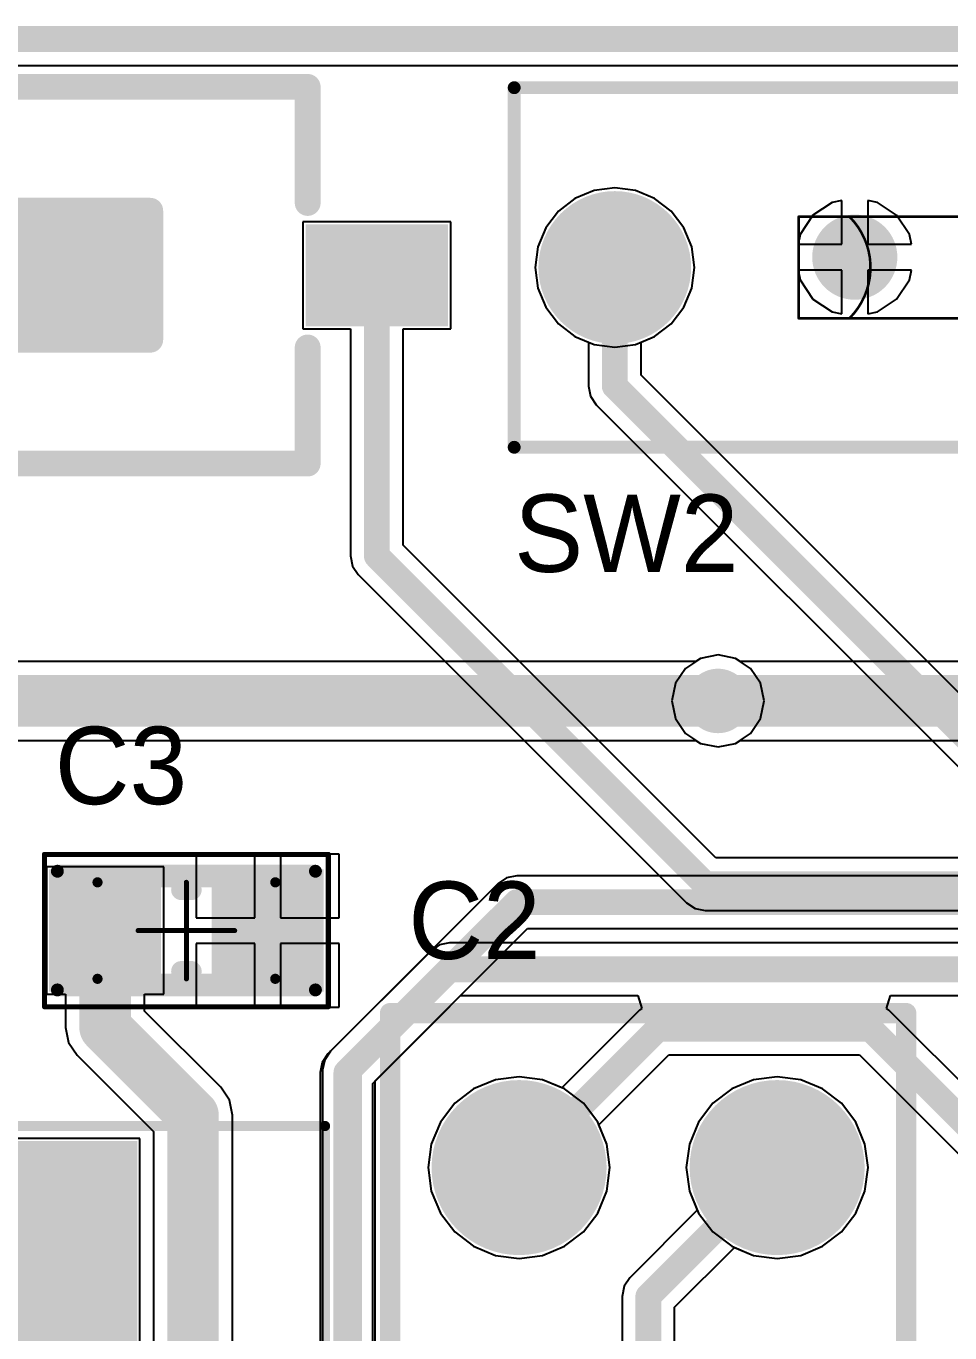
# Model space of a CAD drawing. Header units: millimetres. Extents: x 3.76 to 6.92, y 1.08 to 2.74.
# Drawn here: x 4.152 to 4.51, y 2.233 to 2.74 of the extents above; entities that cross this region are included whole.
import ezdxf

# ---------------------------------------------------------------- set-up
doc = ezdxf.new("R2010")
doc.units = ezdxf.units.MM
doc.header["$MEASUREMENT"] = 0
for name, color, linetype in [('BottomLayer', 5, 'Continuous'), ('BottomSolder', 6, 'Continuous'), ('KeepOutLayer', 6, 'Continuous'), ('Mechanical13', 56, 'Continuous'), ('Mechanical15', 56, 'Continuous'), ('MultiLayer', 9, 'Continuous'), ('PadHoleLayer', 156, 'Continuous'), ('TopLayer', 1, 'Continuous'), ('TopOverlay', 2, 'Continuous'), ('TopPaste', 8, 'Continuous'), ('TopSolder', 216, 'Continuous'), ('ViaHoleLayer', 16, 'Continuous')]:
    doc.layers.add(name, color=color, linetype=linetype)

# ---------------------------------------------------------------- blocks, each defined once
blk = doc.blocks.new('SOT223_7')
at = {"layer": 'Mechanical13', "const_width": 0.00394}
for points in [[(-0.13189, 0.07283), (0.13189, 0.07283)], [(-0.13189, -0.07283), (-0.13189, 0.07283)], [(0.13189, -0.07283), (0.13189, 0.07283)], [(-0.13189, -0.07283), (0.13189, -0.07283)]]:
    blk.add_lwpolyline(points, dxfattribs=at)
at = {"layer": 'Mechanical13', "const_width": 0.00197}
for points in [[(-0.13287, 0.07283, 1), (-0.13091, 0.07283, 1)], [(-0.13287, 0.07283, 1), (-0.13091, 0.07283, 1)], [(0.13091, 0.07283, 1), (0.13287, 0.07283, 1)], [(0.13091, 0.07283, 1), (0.13287, 0.07283, 1)], [(-0.13287, -0.07283, 1), (-0.13091, -0.07283, 1)], [(-0.13287, -0.07283, 1), (-0.13091, -0.07283, 1)], [(0.13091, -0.07283, 1), (0.13287, -0.07283, 1)], [(0.13091, -0.07283, 1), (0.13287, -0.07283, 1)]]:
    blk.add_lwpolyline(points, format="xyb", close=True, dxfattribs=at)
at = {"layer": 'Mechanical15', "const_width": 0.00394}
for points in [[(-0.14173, 0.17126), (0.14173, 0.17126)], [(-0.14173, -0.17126), (-0.14173, 0.17126)], [(0.14173, -0.17126), (0.14173, 0.17126)], [(0, -0.01969), (0, 0.01969)], [(-0.01969, 0), (0.01969, 0)], [(-0.14173, -0.17126), (0.14173, -0.17126)]]:
    blk.add_lwpolyline(points, dxfattribs=at)
at = {"layer": 'Mechanical15', "const_width": 0.00197}
for points in [[(-0.14272, 0.17126, 1), (-0.14075, 0.17126, 1)], [(-0.14272, 0.17126, 1), (-0.14075, 0.17126, 1)], [(0.14075, 0.17126, 1), (0.14272, 0.17126, 1)], [(0.14075, 0.17126, 1), (0.14272, 0.17126, 1)], [(-0.00098, 0.01969, 1), (0.00098, 0.01969, 1)], [(-0.02067, 0, 1), (-0.0187, 0, 1)], [(0.0187, 0, 1), (0.02067, 0, 1)], [(-0.00098, -0.01969, 1), (0.00098, -0.01969, 1)], [(-0.14272, -0.17126, 1), (-0.14075, -0.17126, 1)], [(-0.14272, -0.17126, 1), (-0.14075, -0.17126, 1)], [(0.14075, -0.17126, 1), (0.14272, -0.17126, 1)], [(0.14075, -0.17126, 1), (0.14272, -0.17126, 1)]]:
    blk.add_lwpolyline(points, format="xyb", close=True, dxfattribs=at)
at = {"layer": 'TopLayer'}
for points in [[(0.06496, 0.16142), (-0.06496, 0.16142), (0.06496, 0.06693), (-0.06496, 0.06693)], [(-0.07087, -0.06693), (-0.11024, -0.06693), (-0.07087, -0.16142), (-0.11024, -0.16142)], [(0.01969, -0.06693), (-0.01969, -0.06693), (0.01969, -0.16142), (-0.01969, -0.16142)], [(0.11024, -0.06693), (0.07087, -0.06693), (0.11024, -0.16142), (0.07087, -0.16142)]]:
    blk.add_solid(points, dxfattribs=at)
at = {"layer": 'TopOverlay', "const_width": 0.00787}
for points in [[(-0.13189, 0.05512), (0.13189, 0.05512)], [(-0.13189, -0.05512), (-0.13189, 0.05512)], [(0.13189, -0.05512), (0.13189, 0.05512)], [(-0.13189, -0.05512), (0.13189, -0.05512)]]:
    blk.add_lwpolyline(points, dxfattribs=at)
at = {"layer": 'TopOverlay'}
for points, const_width in [([(-0.13386, 0.05512, 1), (-0.12992, 0.05512, 1)], 0.00394), ([(-0.13386, 0.05512, 1), (-0.12992, 0.05512, 1)], 0.00394), ([(0.12992, 0.05512, 1), (0.13386, 0.05512, 1)], 0.00394), ([(0.12992, 0.05512, 1), (0.13386, 0.05512, 1)], 0.00394), ([(-0.13386, -0.05512, 1), (-0.12992, -0.05512, 1)], 0.00394), ([(-0.13386, -0.05512, 1), (-0.12992, -0.05512, 1)], 0.00394), ([(0.12992, -0.05512, 1), (0.13386, -0.05512, 1)], 0.00394), ([(0.12992, -0.05512, 1), (0.13386, -0.05512, 1)], 0.00394), ([(-0.12697, -0.11417, 1), (-0.13681, -0.11417, 1)], 0.00984), ([(-0.13927, -0.11417, 1), (-0.13435, -0.11417, 1)], 0.00492), ([(-0.12943, -0.11417, 1), (-0.12451, -0.11417, 1)], 0.00492)]:
    blk.add_lwpolyline(points, format="xyb", close=True, dxfattribs=dict(at, const_width=const_width))
at = {"layer": 'TopPaste'}
for points in [[(0.06496, 0.16142), (-0.06496, 0.16142), (0.06496, 0.06693), (-0.06496, 0.06693)], [(-0.07087, -0.06693), (-0.11024, -0.06693), (-0.07087, -0.16142), (-0.11024, -0.16142)], [(0.01969, -0.06693), (-0.01969, -0.06693), (0.01969, -0.16142), (-0.01969, -0.16142)], [(0.11024, -0.06693), (0.07087, -0.06693), (0.11024, -0.16142), (0.07087, -0.16142)]]:
    blk.add_solid(points, dxfattribs=at)
at = {"layer": 'TopSolder'}
for points in [[(0.06896, 0.16542), (-0.06896, 0.16542), (0.06896, 0.06293), (-0.06896, 0.06293)], [(-0.06687, -0.06293), (-0.11424, -0.06293), (-0.06687, -0.16542), (-0.11424, -0.16542)], [(0.02369, -0.06293), (-0.02369, -0.06293), (0.02369, -0.16542), (-0.02369, -0.16542)], [(0.11424, -0.06293), (0.06687, -0.06293), (0.11424, -0.16542), (0.06687, -0.16542)]]:
    blk.add_solid(points, dxfattribs=at)
blk = doc.blocks.new('SW_DIP1_1_8')
at = {"layer": 'BottomLayer', "const_width": 0.02559}
blk.add_lwpolyline([(-0.0128, 0.15, 1), (0.0128, 0.15, 1)], format="xyb", close=True, dxfattribs=at)
at = {"layer": 'BottomLayer'}
blk.add_solid([(-0.02559, -0.17559), (0.02559, -0.17559), (-0.02559, -0.12441), (0.02559, -0.12441)], dxfattribs=at)
at = {"layer": 'BottomSolder', "const_width": 0.02959}
blk.add_lwpolyline([(-0.0148, 0.15, 1), (0.0148, 0.15, 1)], format="xyb", close=True, dxfattribs=at)
at = {"layer": 'BottomSolder'}
blk.add_solid([(-0.02959, -0.17959), (0.02959, -0.17959), (-0.02959, -0.12041), (0.02959, -0.12041)], dxfattribs=at)
at = {"layer": 'MultiLayer', "const_width": 0.02559}
blk.add_lwpolyline([(-0.0128, 0.15, 1), (0.0128, 0.15, 1)], format="xyb", close=True, dxfattribs=at)
at = {"layer": 'MultiLayer'}
blk.add_solid([(-0.02559, -0.17559), (0.02559, -0.17559), (-0.02559, -0.12441), (0.02559, -0.12441)], dxfattribs=at)
at = {"layer": 'PadHoleLayer', "const_width": 0.01575}
for points in [[(-0.00787, 0.15, 1), (0.00787, 0.15, 1)], [(-0.00787, -0.15, 1), (0.00787, -0.15, 1)]]:
    blk.add_lwpolyline(points, format="xyb", close=True, dxfattribs=at)
at = {"layer": 'TopLayer', "const_width": 0.02559}
blk.add_lwpolyline([(-0.0128, 0.15, 1), (0.0128, 0.15, 1)], format="xyb", close=True, dxfattribs=at)
at = {"layer": 'TopLayer'}
blk.add_solid([(-0.02559, -0.17559), (0.02559, -0.17559), (-0.02559, -0.12441), (0.02559, -0.12441)], dxfattribs=at)
at = {"layer": 'TopOverlay'}
for points, const_width in [([(-0.06968, 0.18898), (-0.06968, -0.18898)], 0.005), ([(-0.06968, 0.18898), (0.06968, 0.18898)], 0.005), ([(-0.06968, 0.18898), (-0.06968, -0.18898)], 0.005), ([(-0.06968, 0.18898), (0.06968, 0.18898)], 0.005), ([(0.06968, 0.18898), (0.06968, -0.18898)], 0.005), ([(0.06968, 0.18898), (0.06968, -0.18898)], 0.005), ([(-0.01969, 0.07874), (0.01969, 0.07874)], 0.000984), ([(-0.01969, 0.07874), (-0.01969, -0.07874)], 0.000984), ([(0.01969, 0.07874), (0.01969, -0.07874)], 0.000984), ([(-0.01969, -0.07874), (0.01969, -0.07874)], 0.000984), ([(-0.06968, -0.18898), (0.06968, -0.18898)], 0.005), ([(-0.06968, -0.18898), (0.06968, -0.18898)], 0.005)]:
    blk.add_lwpolyline(points, dxfattribs=dict(at, const_width=const_width))
for points, const_width in [([(-0.07093, 0.18898, 1), (-0.06843, 0.18898, 1)], 0.0025), ([(-0.07093, 0.18898, 1), (-0.06843, 0.18898, 1)], 0.0025), ([(-0.07093, 0.18898, 1), (-0.06843, 0.18898, 1)], 0.0025), ([(-0.07093, 0.18898, 1), (-0.06843, 0.18898, 1)], 0.0025), ([(0.06843, 0.18898, 1), (0.07093, 0.18898, 1)], 0.0025), ([(0.06843, 0.18898, 1), (0.07093, 0.18898, 1)], 0.0025), ([(0.06843, 0.18898, 1), (0.07093, 0.18898, 1)], 0.0025), ([(0.06843, 0.18898, 1), (0.07093, 0.18898, 1)], 0.0025), ([(-0.01993, 0.07874, 1), (-0.01944, 0.07874, 1)], 0.000492), ([(-0.01993, 0.07874, 1), (-0.01944, 0.07874, 1)], 0.000492), ([(0.01944, 0.07874, 1), (0.01993, 0.07874, 1)], 0.000492), ([(0.01944, 0.07874, 1), (0.01993, 0.07874, 1)], 0.000492), ([(-0.01993, 0.05906, 1), (-0.01944, 0.05906, 1)], 0.000492), ([(0.01944, 0.05906, 1), (0.01993, 0.05906, 1)], 0.000492), ([(-0.01993, 0, 1), (-0.01944, 0, 1)], 0.000492), ([(0.01944, 0, 1), (0.01993, 0, 1)], 0.000492), ([(-0.01993, -0.07874, 1), (-0.01944, -0.07874, 1)], 0.000492), ([(-0.01993, -0.07874, 1), (-0.01944, -0.07874, 1)], 0.000492), ([(0.01944, -0.07874, 1), (0.01993, -0.07874, 1)], 0.000492), ([(0.01944, -0.07874, 1), (0.01993, -0.07874, 1)], 0.000492), ([(-0.07093, -0.18898, 1), (-0.06843, -0.18898, 1)], 0.0025), ([(-0.07093, -0.18898, 1), (-0.06843, -0.18898, 1)], 0.0025), ([(-0.07093, -0.18898, 1), (-0.06843, -0.18898, 1)], 0.0025), ([(-0.07093, -0.18898, 1), (-0.06843, -0.18898, 1)], 0.0025), ([(0.06843, -0.18898, 1), (0.07093, -0.18898, 1)], 0.0025), ([(0.06843, -0.18898, 1), (0.07093, -0.18898, 1)], 0.0025), ([(0.06843, -0.18898, 1), (0.07093, -0.18898, 1)], 0.0025), ([(0.06843, -0.18898, 1), (0.07093, -0.18898, 1)], 0.0025)]:
    blk.add_lwpolyline(points, format="xyb", close=True, dxfattribs=dict(at, const_width=const_width))
at = {"layer": 'TopOverlay', "const_width": 0.000984}
for points in [[(0.01969, 0.05906, -0.414214), (-0.01969, 0.05906)], [(-0.01969, 0, -0.414214), (0.01969, 0)]]:
    blk.add_lwpolyline(points, format="xyb", dxfattribs=at)
at = {"layer": 'TopSolder', "const_width": 0.02959}
blk.add_lwpolyline([(-0.0148, 0.15, 1), (0.0148, 0.15, 1)], format="xyb", close=True, dxfattribs=at)
at = {"layer": 'TopSolder'}
blk.add_solid([(-0.02959, -0.17959), (0.02959, -0.17959), (-0.02959, -0.12041), (0.02959, -0.12041)], dxfattribs=at)
blk = doc.blocks.new('SW1_SMD_9')
at = {"layer": 'TopLayer'}
for points in [[(-0.16142, -0.01575), (-0.11417, -0.01575), (-0.16142, 0.01575), (-0.11417, 0.01575)], [(0.16142, 0.01575), (0.11417, 0.01575), (0.16142, -0.01575), (0.11417, -0.01575)]]:
    blk.add_solid(points, dxfattribs=at)
at = {"layer": 'TopOverlay', "const_width": 0.01}
for points in [[(0.111, 0.073), (-0.111, 0.073)], [(-0.111, 0.073), (-0.111, 0.028)], [(0.111, 0.073), (0.111, 0.028)], [(-0.05, 0.025), (-0.05, -0.025)], [(0.05, 0.025), (-0.05, 0.025)], [(0.05, 0.025), (0.05, -0.025)], [(0.05, -0.025), (-0.05, -0.025)], [(-0.111, -0.028), (-0.111, -0.073)], [(0.111, -0.028), (0.111, -0.073)], [(0.111, -0.073), (-0.111, -0.073)]]:
    blk.add_lwpolyline(points, dxfattribs=at)
at = {"layer": 'TopOverlay', "const_width": 0.005}
for points in [[(-0.1135, 0.073, 1), (-0.1085, 0.073, 1)], [(-0.1135, 0.073, 1), (-0.1085, 0.073, 1)], [(0.1085, 0.073, 1), (0.1135, 0.073, 1)], [(0.1085, 0.073, 1), (0.1135, 0.073, 1)], [(-0.1135, 0.028, 1), (-0.1085, 0.028, 1)], [(0.1085, 0.028, 1), (0.1135, 0.028, 1)], [(-0.0525, 0.025, 1), (-0.0475, 0.025, 1)], [(-0.0525, 0.025, 1), (-0.0475, 0.025, 1)], [(0.0475, 0.025, 1), (0.0525, 0.025, 1)], [(0.0475, 0.025, 1), (0.0525, 0.025, 1)], [(-0.0525, -0.025, 1), (-0.0475, -0.025, 1)], [(-0.0525, -0.025, 1), (-0.0475, -0.025, 1)], [(0.0475, -0.025, 1), (0.0525, -0.025, 1)], [(0.0475, -0.025, 1), (0.0525, -0.025, 1)], [(-0.1135, -0.028, 1), (-0.1085, -0.028, 1)], [(0.1085, -0.028, 1), (0.1135, -0.028, 1)], [(-0.1135, -0.073, 1), (-0.1085, -0.073, 1)], [(-0.1135, -0.073, 1), (-0.1085, -0.073, 1)], [(0.1085, -0.073, 1), (0.1135, -0.073, 1)], [(0.1085, -0.073, 1), (0.1135, -0.073, 1)]]:
    blk.add_lwpolyline(points, format="xyb", close=True, dxfattribs=at)
at = {"layer": 'TopOverlay'}
blk.add_solid([(-0.05, -0.025), (0.05, -0.025), (-0.05, 0.025), (0.05, 0.025)], dxfattribs=at)
at = {"layer": 'TopPaste'}
for points in [[(-0.16142, -0.01575), (-0.11417, -0.01575), (-0.16142, 0.01575), (-0.11417, 0.01575)], [(0.16142, 0.01575), (0.11417, 0.01575), (0.16142, -0.01575), (0.11417, -0.01575)]]:
    blk.add_solid(points, dxfattribs=at)
at = {"layer": 'TopSolder'}
for points in [[(-0.16542, -0.01975), (-0.11017, -0.01975), (-0.16542, 0.01975), (-0.11017, 0.01975)], [(0.16542, 0.01975), (0.11017, 0.01975), (0.16542, -0.01975), (0.11017, -0.01975)]]:
    blk.add_solid(points, dxfattribs=at)
blk = doc.blocks.new('CN_SMD_0603_79')
at = {"layer": 'Mechanical13', "const_width": 0.00394}
for points in [[(-0.03445, -0.0187), (-0.03445, 0.0187)], [(-0.03445, 0.0187), (0.03445, 0.0187)], [(0.03445, -0.0187), (0.03445, 0.0187)], [(-0.03445, -0.0187), (0.03445, -0.0187)]]:
    blk.add_lwpolyline(points, dxfattribs=at)
at = {"layer": 'Mechanical13', "const_width": 0.00197}
for points in [[(-0.03543, 0.0187, 1), (-0.03346, 0.0187, 1)], [(-0.03543, 0.0187, 1), (-0.03346, 0.0187, 1)], [(0.03346, 0.0187, 1), (0.03543, 0.0187, 1)], [(0.03346, 0.0187, 1), (0.03543, 0.0187, 1)], [(-0.03543, -0.0187, 1), (-0.03346, -0.0187, 1)], [(-0.03543, -0.0187, 1), (-0.03346, -0.0187, 1)], [(0.03346, -0.0187, 1), (0.03543, -0.0187, 1)], [(0.03346, -0.0187, 1), (0.03543, -0.0187, 1)]]:
    blk.add_lwpolyline(points, format="xyb", close=True, dxfattribs=at)
at = {"layer": 'Mechanical15', "const_width": 0.00197}
for points in [[(-0.055, -0.02953), (-0.055, 0.02953)], [(-0.055, 0.02953), (0.055, 0.02953)], [(0.055, -0.02953), (0.055, 0.02953)], [(0, -0.0187), (0, 0.0187)], [(-0.0187, 0), (0.0187, 0)], [(-0.055, -0.02953), (0.055, -0.02953)]]:
    blk.add_lwpolyline(points, dxfattribs=at)
at = {"layer": 'Mechanical15', "const_width": 0.000984}
for points in [[(-0.05549, 0.02953, 1), (-0.05451, 0.02953, 1)], [(-0.05549, 0.02953, 1), (-0.05451, 0.02953, 1)], [(0.05451, 0.02953, 1), (0.05549, 0.02953, 1)], [(0.05451, 0.02953, 1), (0.05549, 0.02953, 1)], [(-0.00049, 0.0187, 1), (0.00049, 0.0187, 1)], [(-0.01919, 0, 1), (-0.01821, 0, 1)], [(0.01821, 0, 1), (0.01919, 0, 1)], [(-0.00049, -0.0187, 1), (0.00049, -0.0187, 1)], [(-0.05549, -0.02953, 1), (-0.05451, -0.02953, 1)], [(-0.05549, -0.02953, 1), (-0.05451, -0.02953, 1)], [(0.05451, -0.02953, 1), (0.05549, -0.02953, 1)], [(0.05451, -0.02953, 1), (0.05549, -0.02953, 1)]]:
    blk.add_lwpolyline(points, format="xyb", close=True, dxfattribs=at)
at = {"layer": 'TopLayer'}
for points in [[(-0.01378, -0.01969), (-0.01378, 0.01969), (-0.04921, -0.01969), (-0.04921, 0.01969)], [(0.04921, -0.01969), (0.04921, 0.01969), (0.01378, -0.01969), (0.01378, 0.01969)]]:
    blk.add_solid(points, dxfattribs=at)
at = {"layer": 'TopOverlay'}
for points, const_width in [([(-0.05, -0.023), (-0.05, 0.023)], 0.005), ([(-0.05, 0.023), (0.05, 0.023)], 0.005), ([(0.05, -0.023), (0.05, 0.023)], 0.005), ([(-0.00197, 0.01575), (0.00197, 0.01575)], 0.00787), ([(-0.00197, -0.01575), (0.00197, -0.01575)], 0.00787), ([(-0.05, -0.023), (0.05, -0.023)], 0.005)]:
    blk.add_lwpolyline(points, dxfattribs=dict(at, const_width=const_width))
for points, const_width in [([(-0.05125, 0.023, 1), (-0.04875, 0.023, 1)], 0.0025), ([(-0.05125, 0.023, 1), (-0.04875, 0.023, 1)], 0.0025), ([(0.04875, 0.023, 1), (0.05125, 0.023, 1)], 0.0025), ([(0.04875, 0.023, 1), (0.05125, 0.023, 1)], 0.0025), ([(-0.00394, 0.01575, 1), (0, 0.01575, 1)], 0.00394), ([(0, 0.01575, 1), (0.00394, 0.01575, 1)], 0.00394), ([(-0.00394, -0.01575, 1), (0, -0.01575, 1)], 0.00394), ([(0, -0.01575, 1), (0.00394, -0.01575, 1)], 0.00394), ([(-0.05125, -0.023, 1), (-0.04875, -0.023, 1)], 0.0025), ([(-0.05125, -0.023, 1), (-0.04875, -0.023, 1)], 0.0025), ([(0.04875, -0.023, 1), (0.05125, -0.023, 1)], 0.0025), ([(0.04875, -0.023, 1), (0.05125, -0.023, 1)], 0.0025)]:
    blk.add_lwpolyline(points, format="xyb", close=True, dxfattribs=dict(at, const_width=const_width))
at = {"layer": 'TopPaste'}
for points in [[(-0.01378, -0.01969), (-0.01378, 0.01969), (-0.04921, -0.01969), (-0.04921, 0.01969)], [(0.04921, -0.01969), (0.04921, 0.01969), (0.01378, -0.01969), (0.01378, 0.01969)]]:
    blk.add_solid(points, dxfattribs=at)
at = {"layer": 'TopSolder'}
for points in [[(-0.00978, -0.02369), (-0.00978, 0.02369), (-0.05321, -0.02369), (-0.05321, 0.02369)], [(0.05321, -0.02369), (0.05321, 0.02369), (0.00978, -0.02369), (0.00978, 0.02369)]]:
    blk.add_solid(points, dxfattribs=at)
blk = doc.blocks.new('JP8_C2T_80')
at = {"layer": 'BottomLayer', "const_width": 0.02992}
for points in [[(0.33504, 0.05, 1), (0.36496, 0.05, 1)], [(0.33504, -0.05, 1), (0.36496, -0.05, 1)]]:
    blk.add_lwpolyline(points, format="xyb", close=True, dxfattribs=at)
at = {"layer": 'BottomSolder', "const_width": 0.03392}
for points in [[(0.33304, 0.05, 1), (0.36696, 0.05, 1)], [(0.33304, -0.05, 1), (0.36696, -0.05, 1)]]:
    blk.add_lwpolyline(points, format="xyb", close=True, dxfattribs=at)
at = {"layer": 'MultiLayer', "const_width": 0.02992}
for points in [[(0.33504, 0.05, 1), (0.36496, 0.05, 1)], [(0.33504, -0.05, 1), (0.36496, -0.05, 1)]]:
    blk.add_lwpolyline(points, format="xyb", close=True, dxfattribs=at)
at = {"layer": 'PadHoleLayer', "const_width": 0.02008}
for points in [[(0.33996, 0.05, 1), (0.36004, 0.05, 1)], [(0.33996, -0.05, 1), (0.36004, -0.05, 1)]]:
    blk.add_lwpolyline(points, format="xyb", close=True, dxfattribs=at)
at = {"layer": 'TopLayer', "const_width": 0.02992}
for points in [[(0.33504, 0.05, 1), (0.36496, 0.05, 1)], [(0.33504, -0.05, 1), (0.36496, -0.05, 1)]]:
    blk.add_lwpolyline(points, format="xyb", close=True, dxfattribs=at)
at = {"layer": 'TopOverlay', "const_width": 0.00787}
for points in [[(-0.40984, 0.1), (0.40985, 0.1)], [(0.40985, 0.1), (0.40985, -0.1)], [(-0.40984, -0.1), (0.40985, -0.1)]]:
    blk.add_lwpolyline(points, dxfattribs=at)
at = {"layer": 'TopOverlay', "const_width": 0.00394}
for points in [[(0.40788, 0.1, 1), (0.41182, 0.1, 1)], [(0.40788, 0.1, 1), (0.41182, 0.1, 1)], [(0.40788, -0.1, 1), (0.41182, -0.1, 1)], [(0.40788, -0.1, 1), (0.41182, -0.1, 1)]]:
    blk.add_lwpolyline(points, format="xyb", close=True, dxfattribs=at)
at = {"layer": 'TopSolder', "const_width": 0.03392}
for points in [[(0.33304, 0.05, 1), (0.36696, 0.05, 1)], [(0.33304, -0.05, 1), (0.36696, -0.05, 1)]]:
    blk.add_lwpolyline(points, format="xyb", close=True, dxfattribs=at)

msp = doc.modelspace()

# ---------------------------------------------------------------- linework, layer by layer
at = {"layer": 'BottomLayer'}
for p, q in [((3.7732, 2.72435), (4.691, 2.72435)), ((4.37201, 2.6758), (4.36457, 2.67272)), ((4.38, 2.67685), (4.37201, 2.6758)), ((4.38799, 2.6758), (4.38, 2.67685)), ((4.39543, 2.67272), (4.38799, 2.6758)), ((4.36457, 2.67272), (4.35818, 2.66782)), ((4.40182, 2.66782), (4.39543, 2.67272)), ((4.46422, 2.67119), (4.45678, 2.66622)), ((4.468, 2.67195), (4.46422, 2.67119)), ((4.468, 2.655), (4.468, 2.67195)), ((4.48178, 2.67119), (4.478, 2.67195)), ((4.478, 2.67195), (4.478, 2.655)), ((4.48922, 2.66622), (4.48178, 2.67119)), ((4.35818, 2.66782), (4.35328, 2.66143)), ((4.40672, 2.66143), (4.40182, 2.66782)), ((4.45678, 2.66622), (4.45181, 2.65878)), ((4.49419, 2.65878), (4.48922, 2.66622)), ((4.35328, 2.66143), (4.3502, 2.65399)), ((4.4098, 2.65399), (4.40672, 2.66143)), ((4.3502, 2.65399), (4.34915, 2.646)), ((4.41085, 2.646), (4.4098, 2.65399)), ((4.45181, 2.65878), (4.45105, 2.655)), ((4.45105, 2.655), (4.468, 2.655)), ((4.478, 2.655), (4.49495, 2.655)), ((4.49495, 2.655), (4.49419, 2.65878)), ((4.34915, 2.646), (4.3502, 2.63801)), ((4.4098, 2.63801), (4.41085, 2.646)), ((4.468, 2.645), (4.45105, 2.645)), ((4.45105, 2.645), (4.45181, 2.64122)), ((4.468, 2.62805), (4.468, 2.645)), ((4.49495, 2.645), (4.478, 2.645)), ((4.478, 2.645), (4.478, 2.62805)), ((4.49419, 2.64122), (4.49495, 2.645)), ((4.45181, 2.64122), (4.45678, 2.63378)), ((4.48922, 2.63378), (4.49419, 2.64122)), ((4.3502, 2.63801), (4.35328, 2.63057)), ((4.40672, 2.63057), (4.4098, 2.63801)), ((4.45678, 2.63378), (4.46422, 2.62881)), ((4.48178, 2.62881), (4.48922, 2.63378)), ((4.35328, 2.63057), (4.35818, 2.62418)), ((4.40182, 2.62418), (4.40672, 2.63057)), ((4.46422, 2.62881), (4.468, 2.62805)), ((4.478, 2.62805), (4.48178, 2.62881)), ((4.35818, 2.62418), (4.36457, 2.61928)), ((4.39543, 2.61928), (4.40182, 2.62418)), ((4.36457, 2.61928), (4.3698, 2.61711)), ((4.3902, 2.61711), (4.39543, 2.61928)), ((4.3698, 2.61711), (4.3698, 2.6)), ((4.3902, 2.60422), (4.3902, 2.61711)), ((4.55622, 2.4382), (4.3902, 2.60422)), ((4.3698, 2.6), (4.37058, 2.5961)), ((4.37058, 2.5961), (4.37279, 2.59279)), ((4.37279, 2.59279), (4.54479, 2.42079)), ((4.41139, 2.49329), (4.04361, 2.49329)), ((4.41317, 2.49448), (4.41139, 2.49329)), ((4.42, 2.49584), (4.41317, 2.49448)), ((4.42683, 2.49448), (4.42, 2.49584)), ((4.43262, 2.49062), (4.42683, 2.49448)), ((4.43648, 2.48483), (4.43262, 2.49062)), ((4.43784, 2.478), (4.43648, 2.48483)), ((4.43648, 2.47117), (4.43784, 2.478)), ((4.43262, 2.46538), (4.43648, 2.47117)), ((4.04361, 2.46271), (4.41139, 2.46271)), ((4.41139, 2.46271), (4.41317, 2.46152)), ((4.41317, 2.46152), (4.42, 2.46016)), ((4.42, 2.46016), (4.42683, 2.46152)), ((4.42683, 2.46152), (4.43262, 2.46538)), ((4.33479, 2.40721), (4.26879, 2.34121)), ((4.3381, 2.40942), (4.33479, 2.40721)), ((4.342, 2.4102), (4.3381, 2.40942)), ((4.691, 2.4102), (4.342, 2.4102)), ((4.2862, 2.32978), (4.34622, 2.3898)), ((4.34622, 2.3898), (4.52384, 2.3898)), ((4.26879, 2.34121), (4.26658, 2.3379)), ((4.26658, 2.3379), (4.2658, 2.334)), ((4.2658, 2.334), (4.2658, 1.96406)), ((4.2862, 1.96829), (4.2862, 2.32978)), ((4.3338, 2.33116), (4.32531, 2.32765)), ((4.34292, 2.33236), (4.3338, 2.33116)), ((4.35204, 2.33116), (4.34292, 2.33236)), ((4.36053, 2.32765), (4.35204, 2.33116)), ((4.43381, 2.33116), (4.42531, 2.32765)), ((4.44292, 2.33236), (4.43381, 2.33116)), ((4.45204, 2.33116), (4.44292, 2.33236)), ((4.46053, 2.32765), (4.45204, 2.33116)), ((4.32531, 2.32765), (4.31802, 2.32205)), ((4.36783, 2.32205), (4.36053, 2.32765)), ((4.42531, 2.32765), (4.41802, 2.32205)), ((4.46783, 2.32205), (4.46053, 2.32765)), ((4.31802, 2.32205), (4.31242, 2.31475)), ((4.37342, 2.31475), (4.36783, 2.32205)), ((4.41802, 2.32205), (4.41242, 2.31475)), ((4.47342, 2.31475), (4.46783, 2.32205)), ((4.31242, 2.31475), (4.3089, 2.30626)), ((4.37694, 2.30626), (4.37342, 2.31475)), ((4.41242, 2.31475), (4.4089, 2.30626)), ((4.47694, 2.30626), (4.47342, 2.31475)), ((4.3089, 2.30626), (4.3077, 2.29714)), ((4.37814, 2.29714), (4.37694, 2.30626)), ((4.4089, 2.30626), (4.4077, 2.29714)), ((4.47814, 2.29714), (4.47694, 2.30626)), ((4.3077, 2.29714), (4.3089, 2.28803)), ((4.37694, 2.28803), (4.37814, 2.29714)), ((4.4077, 2.29714), (4.4089, 2.28803)), ((4.47694, 2.28803), (4.47814, 2.29714)), ((4.3089, 2.28803), (4.31242, 2.27953)), ((4.37342, 2.27953), (4.37694, 2.28803)), ((4.4089, 2.28803), (4.41242, 2.27953)), ((4.47342, 2.27953), (4.47694, 2.28803)), ((4.31242, 2.27953), (4.31802, 2.27224)), ((4.36783, 2.27224), (4.37342, 2.27953)), ((4.41242, 2.27953), (4.41802, 2.27224)), ((4.46783, 2.27224), (4.47342, 2.27953)), ((4.31802, 2.27224), (4.32531, 2.26664)), ((4.36053, 2.26664), (4.36783, 2.27224)), ((4.41802, 2.27224), (4.42531, 2.26664)), ((4.46053, 2.26664), (4.46783, 2.27224)), ((4.32531, 2.26664), (4.3338, 2.26312)), ((4.35204, 2.26312), (4.36053, 2.26664)), ((4.42531, 2.26664), (4.43381, 2.26312)), ((4.45204, 2.26312), (4.46053, 2.26664)), ((4.3338, 2.26312), (4.34292, 2.26192)), ((4.34292, 2.26192), (4.35204, 2.26312)), ((4.43381, 2.26312), (4.44292, 2.26192)), ((4.44292, 2.26192), (4.45204, 2.26312))]:
    msp.add_line(p, q, dxfattribs=at)
for points, const_width in [([(4.46675, 2.65, 1), (4.47925, 2.65, 1)], 0.0125), ([(4.3775, 2.646, 1), (4.3825, 2.646, 1)], 0.005), ([(4.3775, 2.6, 1), (4.3825, 2.6, 1)], 0.005), ([(4.3775, 2.6, 1), (4.3825, 2.6, 1)], 0.005), ([(4.41375, 2.478, 1), (4.42625, 2.478, 1)], 0.0125), ([(4.415, 2.478, 1), (4.425, 2.478, 1)], 0.01), ([(4.3395, 2.4, 1), (4.3445, 2.4, 1)], 0.005), ([(4.3395, 2.4, 1), (4.3445, 2.4, 1)], 0.005), ([(4.2735, 2.334, 1), (4.2785, 2.334, 1)], 0.005), ([(4.2735, 2.334, 1), (4.2785, 2.334, 1)], 0.005)]:
    msp.add_lwpolyline(points, format="xyb", close=True, dxfattribs=dict(at, const_width=const_width))
for points, const_width in [([(4.38, 2.6), (4.38, 2.646)], 0.01), ([(4.38, 2.6), (4.552, 2.428)], 0.01), ([(4.035, 2.478), (4.42, 2.478)], 0.02), ([(4.276, 2.334), (4.342, 2.4)], 0.01), ([(4.342, 2.4), (4.723, 2.4)], 0.01), ([(4.276, 1.96406), (4.276, 2.334)], 0.01)]:
    msp.add_lwpolyline(points, dxfattribs=dict(at, const_width=const_width))
at = {"layer": 'BottomSolder', "const_width": 0.0165}
msp.add_lwpolyline([(4.46475, 2.65, 1), (4.48125, 2.65, 1)], format="xyb", close=True, dxfattribs=at)
at = {"layer": 'KeepOutLayer', "const_width": 0.01}
msp.add_lwpolyline([(3.763, 2.73454), (6.91261, 2.73454)], dxfattribs=at)
at = {"layer": 'MultiLayer', "const_width": 0.0125}
for points in [[(4.46675, 2.65, 1), (4.47925, 2.65, 1)], [(4.41375, 2.478, 1), (4.42625, 2.478, 1)]]:
    msp.add_lwpolyline(points, format="xyb", close=True, dxfattribs=at)
at = {"layer": 'TopLayer'}
for p, q in [((3.7732, 2.72435), (4.69, 2.72435)), ((4.37201, 2.6758), (4.36457, 2.67272)), ((4.38, 2.67685), (4.37201, 2.6758)), ((4.38799, 2.6758), (4.38, 2.67685)), ((4.39543, 2.67272), (4.38799, 2.6758)), ((4.36457, 2.67272), (4.35818, 2.66782)), ((4.40182, 2.66782), (4.39543, 2.67272)), ((4.46422, 2.67119), (4.45678, 2.66622)), ((4.468, 2.67195), (4.46422, 2.67119)), ((4.468, 2.655), (4.468, 2.67195)), ((4.48178, 2.67119), (4.478, 2.67195)), ((4.478, 2.67195), (4.478, 2.655)), ((4.48922, 2.66622), (4.48178, 2.67119)), ((4.35818, 2.66782), (4.35328, 2.66143)), ((4.40672, 2.66143), (4.40182, 2.66782)), ((4.45678, 2.66622), (4.45181, 2.65878)), ((4.49419, 2.65878), (4.48922, 2.66622)), ((4.31642, 2.66375), (4.25917, 2.66375)), ((4.25917, 2.66375), (4.25917, 2.62225)), ((4.31642, 2.62225), (4.31642, 2.66375)), ((4.35328, 2.66143), (4.3502, 2.65399)), ((4.4098, 2.65399), (4.40672, 2.66143)), ((4.3502, 2.65399), (4.34915, 2.646)), ((4.41085, 2.646), (4.4098, 2.65399)), ((4.45181, 2.65878), (4.45105, 2.655)), ((4.45105, 2.655), (4.468, 2.655)), ((4.478, 2.655), (4.49495, 2.655)), ((4.49495, 2.655), (4.49419, 2.65878)), ((4.34915, 2.646), (4.3502, 2.63801)), ((4.4098, 2.63801), (4.41085, 2.646)), ((4.468, 2.645), (4.45105, 2.645)), ((4.45105, 2.645), (4.45181, 2.64122)), ((4.468, 2.62805), (4.468, 2.645)), ((4.49495, 2.645), (4.478, 2.645)), ((4.478, 2.645), (4.478, 2.62805)), ((4.49419, 2.64122), (4.49495, 2.645)), ((4.45181, 2.64122), (4.45678, 2.63378)), ((4.48922, 2.63378), (4.49419, 2.64122)), ((4.3502, 2.63801), (4.35328, 2.63057)), ((4.40672, 2.63057), (4.4098, 2.63801)), ((4.45678, 2.63378), (4.46422, 2.62881)), ((4.48178, 2.62881), (4.48922, 2.63378)), ((4.35328, 2.63057), (4.35818, 2.62418)), ((4.40182, 2.62418), (4.40672, 2.63057)), ((4.46422, 2.62881), (4.468, 2.62805)), ((4.478, 2.62805), (4.48178, 2.62881)), ((4.35818, 2.62418), (4.36457, 2.61928)), ((4.39543, 2.61928), (4.40182, 2.62418)), ((4.25917, 2.62225), (4.2776, 2.62225)), ((4.2776, 2.62225), (4.2776, 2.5342)), ((4.29799, 2.53843), (4.29799, 2.62225)), ((4.29799, 2.62225), (4.31642, 2.62225)), ((4.36457, 2.61928), (4.37201, 2.6162)), ((4.38799, 2.6162), (4.39543, 2.61928)), ((4.37201, 2.6162), (4.38, 2.61515)), ((4.38, 2.61515), (4.38799, 2.6162)), ((4.41922, 2.4172), (4.29799, 2.53843)), ((4.2776, 2.5342), (4.27838, 2.5303)), ((4.27838, 2.5303), (4.28059, 2.527)), ((4.28059, 2.527), (4.40779, 2.39979)), ((4.41317, 2.49448), (4.40738, 2.49062)), ((4.42, 2.49584), (4.41317, 2.49448)), ((4.42683, 2.49448), (4.42, 2.49584)), ((4.42861, 2.49329), (4.42683, 2.49448)), ((4.628, 2.49329), (4.42861, 2.49329)), ((4.40738, 2.49062), (4.40352, 2.48483)), ((4.40352, 2.48483), (4.40216, 2.478)), ((4.40216, 2.478), (4.40352, 2.47117)), ((4.40352, 2.47117), (4.40738, 2.46538)), ((4.40738, 2.46538), (4.41317, 2.46152)), ((4.41317, 2.46152), (4.42, 2.46016)), ((4.42, 2.46016), (4.42683, 2.46152)), ((4.42683, 2.46152), (4.42861, 2.46271)), ((4.42861, 2.46271), (4.62167, 2.46271)), ((4.2405, 2.41868), (4.21778, 2.41868)), ((4.21778, 2.41868), (4.21778, 2.394)), ((4.2405, 2.394), (4.2405, 2.41868)), ((4.27321, 2.41868), (4.2505, 2.41868)), ((4.2505, 2.41868), (4.2505, 2.394)), ((4.27321, 2.394), (4.27321, 2.41868)), ((4.58119, 2.4172), (4.41922, 2.4172)), ((4.20522, 2.41369), (4.15979, 2.41369)), ((4.15979, 2.41369), (4.15979, 2.36431)), ((4.20522, 2.36431), (4.20522, 2.41369)), ((4.40779, 2.39979), (4.4111, 2.39758)), ((4.4111, 2.39758), (4.415, 2.3968)), ((4.415, 2.3968), (4.58119, 2.3968)), ((4.21778, 2.394), (4.2405, 2.394)), ((4.2505, 2.394), (4.27321, 2.394)), ((4.2405, 2.384), (4.21778, 2.384)), ((4.21778, 2.384), (4.21778, 2.35932)), ((4.2405, 2.35932), (4.2405, 2.384)), ((4.27321, 2.384), (4.2505, 2.384)), ((4.2505, 2.384), (4.2505, 2.35932)), ((4.30879, 2.38121), (4.26979, 2.34221)), ((4.27321, 2.35932), (4.27321, 2.384)), ((4.3121, 2.38342), (4.30879, 2.38121)), ((4.316, 2.3842), (4.3121, 2.38342)), ((4.52577, 2.3842), (4.316, 2.3842)), ((4.15979, 2.36431), (4.16721, 2.36431)), ((4.16721, 2.36431), (4.16721, 2.3515)), ((4.1978, 2.35783), (4.1978, 2.36431)), ((4.1978, 2.36431), (4.20522, 2.36431)), ((4.2872, 2.33078), (4.32022, 2.3638)), ((4.32022, 2.3638), (4.38894, 2.3638)), ((4.38894, 2.3638), (4.39046, 2.3588)), ((4.48532, 2.3588), (4.48684, 2.3638)), ((4.48684, 2.3638), (4.52577, 2.3638)), ((4.22737, 2.32826), (4.1978, 2.35783)), ((4.21778, 2.35932), (4.2405, 2.35932)), ((4.2505, 2.35932), (4.27321, 2.35932)), ((4.38957, 2.35821), (4.35945, 2.32809)), ((4.39046, 2.3588), (4.38957, 2.35821)), ((4.48621, 2.35821), (4.48532, 2.3588)), ((4.59022, 2.2542), (4.48621, 2.35821)), ((4.16721, 2.3515), (4.16837, 2.34564)), ((4.16837, 2.34564), (4.17169, 2.34068)), ((4.17169, 2.34068), (4.20126, 2.31111)), ((4.26979, 2.34221), (4.26758, 2.3389)), ((4.37387, 2.31367), (4.401, 2.3408)), ((4.401, 2.3408), (4.47478, 2.3408)), ((4.47478, 2.3408), (4.57879, 2.23679)), ((4.26758, 2.3389), (4.2668, 2.335)), ((4.2668, 2.335), (4.2668, 2.06306)), ((4.2872, 2.06729), (4.2872, 2.33078)), ((4.3338, 2.33116), (4.32531, 2.32765)), ((4.34292, 2.33236), (4.3338, 2.33116)), ((4.35204, 2.33116), (4.34292, 2.33236)), ((4.35945, 2.32809), (4.35204, 2.33116)), ((4.43381, 2.33116), (4.42531, 2.32765)), ((4.44292, 2.33236), (4.43381, 2.33116)), ((4.45204, 2.33116), (4.44292, 2.33236)), ((4.46053, 2.32765), (4.45204, 2.33116)), ((4.23068, 2.3233), (4.22737, 2.32826)), ((4.32531, 2.32765), (4.31802, 2.32205)), ((4.42531, 2.32765), (4.41802, 2.32205)), ((4.46783, 2.32205), (4.46053, 2.32765)), ((4.23185, 2.31745), (4.23068, 2.3233)), ((4.31802, 2.32205), (4.31242, 2.31475)), ((4.41802, 2.32205), (4.41242, 2.31475)), ((4.47342, 2.31475), (4.46783, 2.32205)), ((4.23185, 2.08007), (4.23185, 2.31745)), ((4.31242, 2.31475), (4.3089, 2.30626)), ((4.41242, 2.31475), (4.4089, 2.30626)), ((4.47694, 2.30626), (4.47342, 2.31475)), ((4.20126, 2.31111), (4.20126, 2.08007)), ((4.37694, 2.30626), (4.37387, 2.31367)), ((4.19596, 2.30842), (4.05604, 2.30842)), ((4.19596, 2.20393), (4.19596, 2.30842)), ((4.3089, 2.30626), (4.3077, 2.29714)), ((4.37814, 2.29714), (4.37694, 2.30626)), ((4.4089, 2.30626), (4.4077, 2.29714)), ((4.47814, 2.29714), (4.47694, 2.30626)), ((4.3077, 2.29714), (4.3089, 2.28803)), ((4.37694, 2.28803), (4.37814, 2.29714)), ((4.4077, 2.29714), (4.4089, 2.28803)), ((4.47694, 2.28803), (4.47814, 2.29714)), ((4.3089, 2.28803), (4.31242, 2.27953)), ((4.37342, 2.27953), (4.37694, 2.28803)), ((4.4089, 2.28803), (4.41197, 2.28061)), ((4.47342, 2.27953), (4.47694, 2.28803)), ((4.31242, 2.27953), (4.31802, 2.27224)), ((4.36783, 2.27224), (4.37342, 2.27953)), ((4.41197, 2.28061), (4.38579, 2.25443)), ((4.46783, 2.27224), (4.47342, 2.27953)), ((4.31802, 2.27224), (4.32531, 2.26664)), ((4.36053, 2.26664), (4.36783, 2.27224)), ((4.46053, 2.26664), (4.46783, 2.27224)), ((4.32531, 2.26664), (4.3338, 2.26312)), ((4.35204, 2.26312), (4.36053, 2.26664)), ((4.4032, 2.243), (4.42639, 2.26619)), ((4.42639, 2.26619), (4.43381, 2.26312)), ((4.45204, 2.26312), (4.46053, 2.26664)), ((4.3338, 2.26312), (4.34292, 2.26192)), ((4.34292, 2.26192), (4.35204, 2.26312)), ((4.43381, 2.26312), (4.44292, 2.26192)), ((4.44292, 2.26192), (4.45204, 2.26312)), ((4.38579, 2.25443), (4.38358, 2.25112)), ((4.38358, 2.25112), (4.3828, 2.24722)), ((4.3828, 2.24722), (4.3828, 2.20005)), ((4.4032, 2.20125), (4.4032, 2.243))]:
    msp.add_line(p, q, dxfattribs=at)
for points, const_width in [([(4.46675, 2.65, 1), (4.47925, 2.65, 1)], 0.0125), ([(4.2853, 2.643, 1), (4.2903, 2.643, 1)], 0.005), ([(4.2853, 2.5342, 1), (4.2903, 2.5342, 1)], 0.005), ([(4.2853, 2.5342, 1), (4.2903, 2.5342, 1)], 0.005), ([(4.41375, 2.478, 1), (4.42625, 2.478, 1)], 0.0125), ([(4.415, 2.478, 1), (4.425, 2.478, 1)], 0.01), ([(4.4125, 2.407, 1), (4.4175, 2.407, 1)], 0.005), ([(4.4125, 2.407, 1), (4.4175, 2.407, 1)], 0.005), ([(4.1775, 2.389, 1), (4.1875, 2.389, 1)], 0.01), ([(4.3135, 2.374, 1), (4.3185, 2.374, 1)], 0.005), ([(4.3135, 2.374, 1), (4.3185, 2.374, 1)], 0.005), ([(4.1775, 2.3515, 1), (4.1875, 2.3515, 1)], 0.01), ([(4.1775, 2.3515, 1), (4.1875, 2.3515, 1)], 0.01), ([(4.39428, 2.351, 1), (4.39928, 2.351, 1)], 0.005), ([(4.39428, 2.351, 1), (4.39928, 2.351, 1)], 0.005), ([(4.4765, 2.351, 1), (4.4815, 2.351, 1)], 0.005), ([(4.4765, 2.351, 1), (4.4815, 2.351, 1)], 0.005), ([(4.2745, 2.335, 1), (4.2795, 2.335, 1)], 0.005), ([(4.2745, 2.335, 1), (4.2795, 2.335, 1)], 0.005), ([(4.21155, 2.31745, 1), (4.22155, 2.31745, 1)], 0.01), ([(4.21155, 2.31745, 1), (4.22155, 2.31745, 1)], 0.01), ([(4.34042, 2.29714, 1), (4.34542, 2.29714, 1)], 0.005), ([(4.44042, 2.29714, 1), (4.44542, 2.29714, 1)], 0.005), ([(4.3905, 2.24722, 1), (4.3955, 2.24722, 1)], 0.005), ([(4.3905, 2.24722, 1), (4.3955, 2.24722, 1)], 0.005)]:
    msp.add_lwpolyline(points, format="xyb", close=True, dxfattribs=dict(at, const_width=const_width))
for points, const_width in [([(4.2878, 2.5342), (4.2878, 2.643)], 0.01), ([(4.2878, 2.5342), (4.415, 2.407)], 0.01), ([(4.42, 2.478), (4.628, 2.478)], 0.02), ([(4.415, 2.407), (4.598, 2.407)], 0.01), ([(4.1825, 2.3515), (4.1825, 2.389)], 0.02), ([(4.277, 2.335), (4.316, 2.374)], 0.01), ([(4.316, 2.374), (4.54, 2.374)], 0.01), ([(4.1825, 2.3515), (4.21655, 2.31745)], 0.02), ([(4.34292, 2.29714), (4.39678, 2.351)], 0.01), ([(4.39678, 2.351), (4.479, 2.351)], 0.01), ([(4.479, 2.351), (4.586, 2.244)], 0.01), ([(4.277, 2.06306), (4.277, 2.335)], 0.01), ([(4.21655, 2.02783), (4.21655, 2.31745)], 0.02), ([(4.393, 2.24722), (4.44292, 2.29714)], 0.01), ([(4.393, 1.97), (4.393, 2.24722)], 0.01)]:
    msp.add_lwpolyline(points, dxfattribs=dict(at, const_width=const_width))
at = {"layer": 'TopSolder', "const_width": 0.0165}
msp.add_lwpolyline([(4.46475, 2.65, 1), (4.48125, 2.65, 1)], format="xyb", close=True, dxfattribs=at)
at = {"layer": 'ViaHoleLayer', "const_width": 0.0075}
for points in [[(4.46925, 2.65, 1), (4.47675, 2.65, 1)], [(4.41625, 2.478, 1), (4.42375, 2.478, 1)]]:
    msp.add_lwpolyline(points, format="xyb", close=True, dxfattribs=at)

# ---------------------------------------------------------------- block references
for name, p, rotation in [('SW1_SMD_9', (4.15, 2.643), 180), ('SW_DIP1_1_8', (4.53, 2.646), 90), ('JP8_C2T_80', (4.39292, 1.94714), 90)]:
    msp.add_blockref(name, p, dxfattribs=dict(rotation=rotation))
for name, p in [('CN_SMD_0603_79', (4.214, 2.389)), ('SOT223_7', (4.126, 2.142))]:
    msp.add_blockref(name, p)

# ---------------------------------------------------------------- texts
at = {"layer": 'TopOverlay'}
for s, p in [('SW2', (4.341, 2.528)), ('C3', (4.163, 2.438)), ('C2', (4.3, 2.378))]:
    msp.add_text(s, height=0.03, dxfattribs=at).set_placement(p)

doc.saveas('drawing.dxf')
